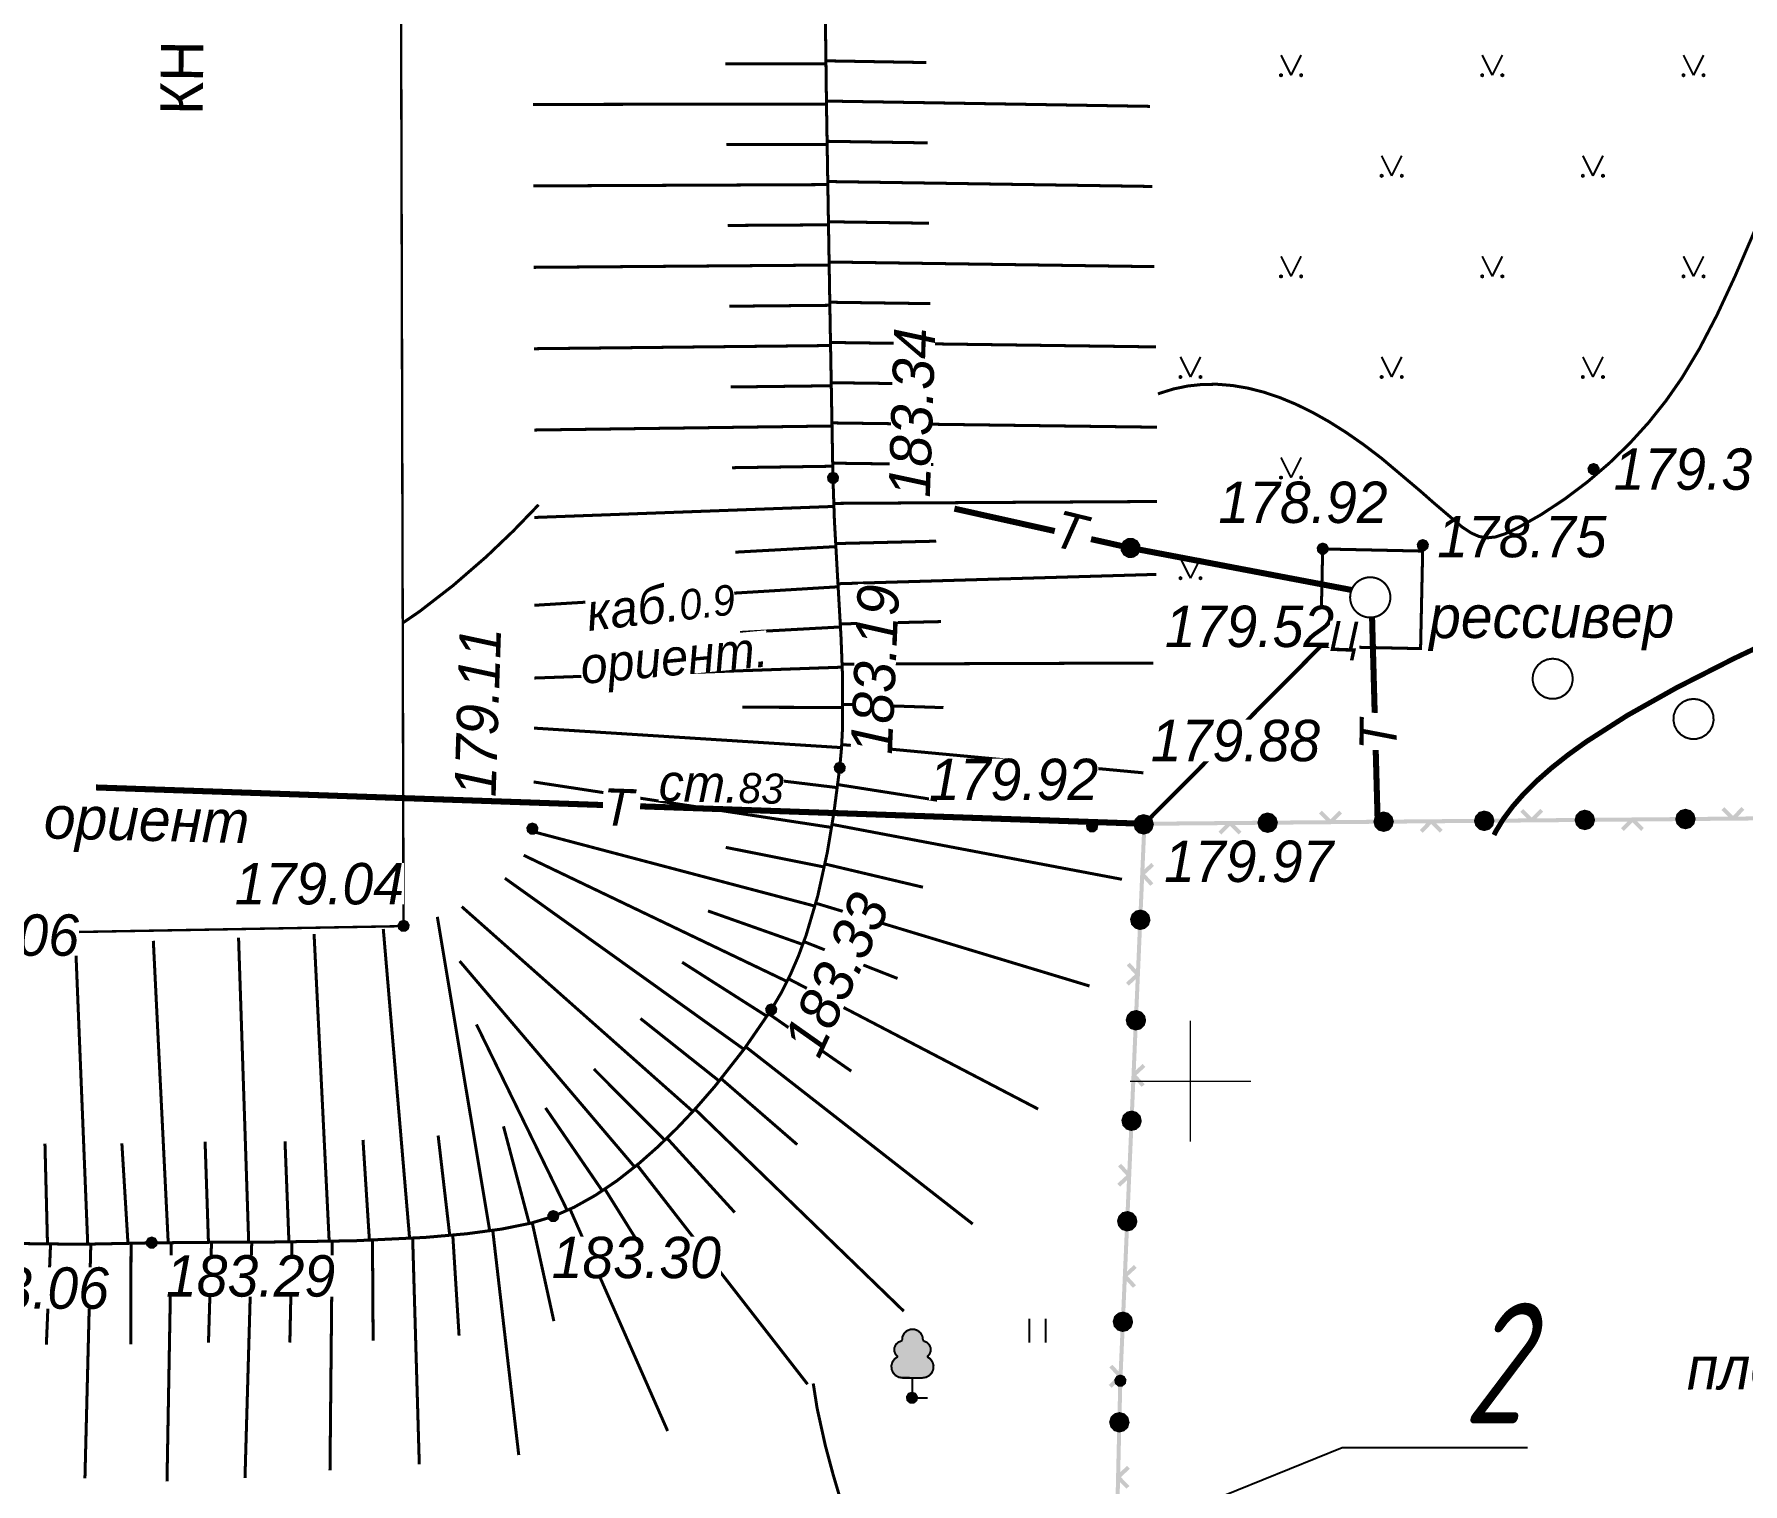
# Model space of a CAD drawing. Header units: millimetres. Extents: x 6735 to 13224, y -12144 to -9633.
# Drawn here: x 11041.65 to 11084.1, y -9706.07 to -9670.05 of the extents above; entities that cross this region are included whole.
import ezdxf
from ezdxf import colors
from ezdxf.entities.mleader import LeaderData, LeaderLine
from ezdxf.math import Vec2, Vec3

# ---------------------------------------------------------------- set-up
doc = ezdxf.new("R2010")
doc.units = ezdxf.units.MM
doc.linetypes.add('Cплошная', pattern=[0])
doc.linetypes.add('Cплошная_0.50', pattern=[0])
doc.layers.add('Линия выноска', color=137, linetype='Continuous', lineweight=25)
doc.layers.add('Строительный', color=251, linetype='Continuous', lineweight=13)
doc.styles.add('Simplex', font='simplex.shx', dxfattribs={"width": 0.7, "oblique": 15})
doc.styles.get("Standard").update_dxf_attribs({"font": 'arial.ttf'})
doc.linetypes.add('КОНТУР', pattern='A,0,-0.5,[133,ltypeshp.shx,S=0.05,R=0,X=-0.5,Y=0],-0.5', length=1)

# ---------------------------------------------------------------- blocks, each defined once
blk = doc.blocks.new('2011 - 401 трава')
at = {"color": 7, "linetype": 'Continuous', "lineweight": 0, "const_width": 0.1, "flags": 128}
for points in [[(0, 0), (0, 1.2)], [(0.8, 0), (0.8, 1.2)]]:
    blk.add_lwpolyline(points, dxfattribs=at)
blk = doc.blocks.new('118 - 330 отм высот')
blk.add_hatch(color=7).paths.add_polyline_path([(0.098, 0.12), (0.002, 0.155), (-0.095, 0.121), (-0.146, 0.032), (-0.129, -0.069), (-0.05, -0.135), (0.052, -0.136), (0.131, -0.07), (0.149, 0.031)])
at = {"color": 7, "linetype": 'Continuous', "lineweight": 0, "const_width": 0.01, "flags": 128}
blk.add_lwpolyline([(0.098, 0.12), (0.002, 0.155), (-0.095, 0.121), (-0.146, 0.032), (-0.129, -0.069), (-0.05, -0.135), (0.052, -0.136), (0.131, -0.07), (0.149, 0.031), (0.098, 0.12)], close=True, dxfattribs=at)
blk = doc.blocks.new('2004 - 372 лес сажен d-2.0')
at = {"color": 7, "linetype": 'Continuous', "lineweight": 0, "const_width": 0.1, "flags": 128}
blk.add_lwpolyline([(0, 1), (0.269797, 0.962917), (0.519584, 0.854419), (0.730836, 0.682553), (0.887885, 0.460065), (0.979084, 0.203456), (0.997669, -0.068242), (0.942261, -0.33488), (0.81697, -0.57668), (0.631088, -0.775711), (0.398401, -0.917211), (0.136167, -0.990686), (-0.136167, -0.990686), (-0.398401, -0.917211), (-0.631088, -0.775711), (-0.81697, -0.57668), (-0.942261, -0.33488), (-0.997669, -0.068242), (-0.979084, 0.203456), (-0.887885, 0.460065), (-0.730836, 0.682553), (-0.519584, 0.854419), (-0.269797, 0.962917), (0, 1)], close=True, dxfattribs=at)
blk = doc.blocks.new('2014 - 416 газон')
at = {"color": 7, "linetype": 'Continuous', "lineweight": 0, "const_width": 0.1, "flags": 128}
for points in [[(-0.5, 1), (0, 0)], [(0, 0), (0.5, 1)]]:
    blk.add_lwpolyline(points, dxfattribs=at)
for points in [[(-0.5, 0.05), (-0.456699, 0.025), (-0.456699, -0.025), (-0.5, -0.05), (-0.543301, -0.025), (-0.543301, 0.025), (-0.5, 0.05)], [(0.5, 0.05), (0.543301, 0.025), (0.543301, -0.025), (0.5, -0.05), (0.456699, -0.025), (0.456699, 0.025), (0.5, 0.05)]]:
    blk.add_lwpolyline(points, close=True, dxfattribs=at)
blk = doc.blocks.new('22 - 107.1.1 столбы метал d-1.0')
blk.add_hatch(color=7).paths.add_polyline_path([(-0.00002, 0.5), (-0.25, 0.43302), (-0.43302, 0.25002), (-0.5, 0.00002), (-0.43302, -0.24998), (-0.25002, -0.433), (-0.00002, -0.5), (0.24998, -0.433), (0.433, -0.25), (0.5, 0), (0.433, 0.25), (0.25, 0.43302)])
at = {"color": 7, "linetype": 'Continuous', "lineweight": 0, "const_width": 0.02, "flags": 128}
blk.add_lwpolyline([(0, 0.5), (-0.25, 0.433013), (-0.433013, 0.25), (-0.5, 0), (-0.433013, -0.25), (-0.25, -0.433013), (0, -0.5), (0.25, -0.433013), (0.433013, -0.25), (0.5, 0), (0.433013, 0.25), (0.25, 0.433013), (0, 0.5)], close=True, dxfattribs=at)
blk = doc.blocks.new('104 - 388.1 дер лист')
at = {"true_color": 0xffffff}
h = blk.add_hatch(color=7, dxfattribs=at)
h.dxf.hatch_style = 1
h.paths.add_polyline_path([(0.993, 1.793), (0.885, 1.943), (0.732, 2.049), (0.841, 2.164), (0.903, 2.324), (0.9, 2.495), (0.83, 2.652), (0.706, 2.771), (0.546, 2.833), (0.52, 2.882), (0.492, 3.067), (0.401, 3.231), (0.257, 3.352), (0.08, 3.414), (-0.107, 3.409), (-0.281, 3.338), (-0.418, 3.21), (-0.5, 3.041), (-0.518, 2.855), (-0.546, 2.833), (-0.706, 2.771), (-0.83, 2.652), (-0.9, 2.495), (-0.903, 2.324), (-0.841, 2.164), (-0.732, 2.049), (-0.885, 1.943), (-0.993, 1.793), (-1.046, 1.616), (-1.037, 1.431), (-0.967, 1.26), (-0.844, 1.121), (-0.682, 1.031), (-0.5, 1), (-0.45, 1), (0.45, 1), (0.5, 1), (0.682, 1.031), (0.844, 1.121), (0.967, 1.26), (1.037, 1.431), (1.046, 1.616)])
at = {"color": 7, "linetype": 'Continuous', "lineweight": 0, "const_width": 0.1, "flags": 128}
for points in [[(-0.518, 2.855), (-0.5, 3.041), (-0.418, 3.21), (-0.281, 3.338), (-0.107, 3.409), (0.08, 3.414), (0.257, 3.352), (0.401, 3.231), (0.492, 3.067), (0.52, 2.882)], [(-0.722, 2.04), (-0.841, 2.164), (-0.903, 2.324), (-0.9, 2.495), (-0.83, 2.652), (-0.706, 2.771), (-0.546, 2.833)], [(-0.518, 2.855), (-0.546, 2.833)], [(0.52, 2.882), (0.546, 2.833)], [(0.546, 2.833), (0.706, 2.771), (0.83, 2.652), (0.9, 2.495), (0.903, 2.324), (0.841, 2.164), (0.722, 2.04)], [(-0.5, 1), (-0.682, 1.031), (-0.844, 1.121), (-0.967, 1.26), (-1.037, 1.431), (-1.046, 1.616), (-0.993, 1.793), (-0.885, 1.943), (-0.732, 2.048)], [(0.732, 2.048), (0.885, 1.943), (0.993, 1.793), (1.046, 1.616), (1.037, 1.431), (0.967, 1.26), (0.844, 1.121), (0.682, 1.031), (0.5, 1)], [(-0.5, 1), (-0.45, 1)], [(-0.45, 1), (0.45, 1)], [(0, 0), (0, 1)], [(0.45, 1), (0.5, 1)], [(0.75, 0), (0, 0)]]:
    blk.add_lwpolyline(points, dxfattribs=at)
blk = doc.blocks.new('Крест')
at = {"color": 0, "linetype": 'Continuous', "lineweight": 0, "flags": 128}
for points in [[(0, -1), (0, 1)], [(-1, 0), (1, 0)]]:
    blk.add_lwpolyline(points, dxfattribs=at)
blk = doc.blocks.new('_DotBlank')
at = {"color": 0, "linetype": 'ByBlock', "lineweight": -2}
blk.add_line((-0.5, 0), (-1, 0), dxfattribs=at)
blk.add_circle((0, 0), 0.5, dxfattribs=at)
blk = doc.blocks.new('_Oblique')
at = {"color": 0, "lineweight": -2}
blk.add_line((-0.5, -0.5), (0.5, 0.5), dxfattribs=at)

msp = doc.modelspace()

# ---------------------------------------------------------------- hatches: boundary and pattern name
at = {"layer": 'Строительный'}
for points in [[(11073.97839, -9689.5777), (11074.07146, -9689.48298), (11074.14156, -9689.41164), (11074.07021, -9689.34153), (11073.89252, -9689.52237), (11073.85747, -9689.55805), (11073.64096, -9689.3453), (11073.57085, -9689.41665), (11073.73692, -9689.57982), (11072.6077, -9689.58975), (11072.60858, -9689.68977), (11073.85853, -9689.67878), (11075.03709, -9689.66842), (11076.2377, -9689.65787), (11076.14463, -9689.75259), (11076.07453, -9689.82394), (11076.14588, -9689.89404), (11076.32357, -9689.7132), (11076.35862, -9689.67753), (11076.57513, -9689.89027), (11076.64524, -9689.81892), (11076.47917, -9689.65575), (11077.60839, -9689.64583), (11077.60751, -9689.54581), (11076.35756, -9689.55679), (11075.03621, -9689.5684)], [(11078.9782, -9689.53376), (11079.07126, -9689.43904), (11079.14137, -9689.3677), (11079.07002, -9689.29759), (11078.89233, -9689.47843), (11078.85728, -9689.51411), (11078.64077, -9689.30136), (11078.57066, -9689.37271), (11078.73673, -9689.53588), (11077.60751, -9689.54581), (11077.60839, -9689.64583), (11078.85834, -9689.63484), (11080.0369, -9689.62448), (11081.23751, -9689.61393), (11081.14444, -9689.70865), (11081.07434, -9689.78), (11081.14568, -9689.8501), (11081.32337, -9689.66926), (11081.35843, -9689.63359), (11081.57494, -9689.84633), (11081.64504, -9689.77498), (11081.47898, -9689.61181), (11082.6082, -9689.60189), (11082.60732, -9689.50187), (11081.35736, -9689.51285), (11080.03602, -9689.52446)], [(11083.978, -9689.48982), (11084.07107, -9689.3951), (11084.14117, -9689.32376), (11084.06983, -9689.25365), (11083.89214, -9689.43449), (11083.85709, -9689.47017), (11083.64057, -9689.25742), (11083.57047, -9689.32877), (11083.64154, -9689.36768), (11083.79802, -9689.45335), (11083.57047, -9689.32877), (11083.73653, -9689.49194), (11082.60732, -9689.50187), (11082.6082, -9689.60189), (11083.85815, -9689.5909), (11085.0367, -9689.58054), (11086.23731, -9689.56999), (11086.14425, -9689.66471), (11086.07414, -9689.73606), (11086.14549, -9689.80616), (11086.32318, -9689.62532), (11086.35823, -9689.58965), (11086.57475, -9689.80239), (11086.64485, -9689.73104), (11086.47879, -9689.56787), (11087.608, -9689.55795), (11087.60712, -9689.45793), (11086.35717, -9689.46891), (11085.03582, -9689.48052)], [(11068.79522, -9693.18916), (11068.96658, -9693.37601), (11069.00039, -9693.41287), (11068.77668, -9693.61803), (11068.84429, -9693.69175), (11068.88684, -9693.62279), (11069.00995, -9693.42329), (11068.99469, -9693.44802), (11068.84429, -9693.69175), (11069.01587, -9693.53439), (11068.9671, -9694.66259), (11069.06703, -9694.66691), (11069.12101, -9693.41808), (11069.17191, -9692.24058), (11069.22377, -9691.04104), (11069.31352, -9691.1389), (11069.38113, -9691.21262), (11069.45484, -9691.14501), (11069.28348, -9690.95817), (11069.24968, -9690.92131), (11069.47338, -9690.71614), (11069.40577, -9690.64242), (11069.2342, -9690.79978), (11069.28296, -9689.67158), (11069.18303, -9689.66726), (11069.12905, -9690.91609), (11069.07198, -9692.23626), (11069.0263, -9693.29313), (11068.93654, -9693.19527), (11068.86894, -9693.12155)], [(11071.35775, -9689.60073), (11070.0364, -9689.61234), (11069.23256, -9689.61941), (11069.23316, -9689.68763), (11069.23344, -9689.71943), (11070.03728, -9689.71236), (11071.23789, -9689.70181), (11071.14483, -9689.79653), (11071.07472, -9689.86788), (11071.14607, -9689.93798), (11071.32376, -9689.75714), (11071.35881, -9689.72147), (11071.57533, -9689.93421), (11071.64543, -9689.86286), (11071.47937, -9689.69969), (11072.60858, -9689.68977), (11072.6077, -9689.58975)], [(11068.57929, -9698.1845), (11068.75065, -9698.37134), (11068.78445, -9698.4082), (11068.56075, -9698.61337), (11068.62835, -9698.68708), (11068.67091, -9698.61813), (11068.71538, -9698.54606), (11068.62835, -9698.68708), (11068.79993, -9698.52972), (11068.75116, -9699.65793), (11068.8511, -9699.66225), (11068.90508, -9698.41342), (11068.95598, -9697.23591), (11069.00783, -9696.03638), (11069.09758, -9696.13424), (11069.16519, -9696.20796), (11069.23891, -9696.14035), (11069.06755, -9695.9535), (11069.03374, -9695.91664), (11069.25745, -9695.71148), (11069.18984, -9695.63776), (11069.01826, -9695.79512), (11069.06703, -9694.66691), (11068.9671, -9694.66259), (11068.91311, -9695.91143), (11068.85605, -9697.23159), (11068.81036, -9698.28847), (11068.72061, -9698.1906), (11068.653, -9698.11689)], [(11068.58446, -9703.51466), (11068.51824, -9703.51312), (11068.45444, -9703.51163), (11068.34672, -9703.61445), (11068.41578, -9703.68681), (11068.58419, -9703.52606), (11068.55791, -9704.65502), (11068.65791, -9704.65734), (11068.68445, -9703.51749), (11068.68915, -9703.40875), (11068.74005, -9702.23125), (11068.7919, -9701.03171), (11068.88165, -9701.12957), (11068.94926, -9701.20329), (11069.02297, -9701.13568), (11068.85161, -9700.94884), (11068.81781, -9700.91198), (11069.04151, -9700.70681), (11068.97391, -9700.63309), (11068.93135, -9700.70205), (11068.80825, -9700.90155), (11068.8235, -9700.87683), (11068.97391, -9700.63309), (11068.80233, -9700.79045), (11068.8511, -9699.66225), (11068.75116, -9699.65793), (11068.69718, -9700.90676), (11068.64011, -9702.22693), (11068.59443, -9703.2838), (11068.50468, -9703.18594), (11068.43707, -9703.11222), (11068.36335, -9703.17983), (11068.53471, -9703.36668), (11068.56852, -9703.40354), (11068.45456, -9703.50805), (11068.51832, -9703.5108), (11068.57808, -9703.41396), (11068.56282, -9703.43869), (11068.51832, -9703.5108), (11068.58449, -9703.51366), (11068.5917, -9703.51398), (11068.59589, -9703.51416), (11068.63446, -9703.51582), (11068.59321, -9703.51486)], [(11068.24035, -9708.18394), (11068.4154, -9708.36734), (11068.44993, -9708.40352), (11068.23036, -9708.6131), (11068.29942, -9708.68546), (11068.46783, -9708.52471), (11068.44155, -9709.65366), (11068.54155, -9709.65599), (11068.57064, -9708.40633), (11068.59807, -9707.22805), (11068.62601, -9706.02771), (11068.71769, -9706.12377), (11068.78676, -9706.19612), (11068.85911, -9706.12706), (11068.68406, -9705.94366), (11068.64953, -9705.90749), (11068.8691, -9705.6979), (11068.80004, -9705.62555), (11068.63163, -9705.7863), (11068.65791, -9704.65734), (11068.55791, -9704.65502), (11068.52882, -9705.90468), (11068.49807, -9707.22572), (11068.47345, -9708.28329), (11068.38177, -9708.18724), (11068.3127, -9708.11488)]]:
    msp.add_hatch(color=7, dxfattribs=at).paths.add_polyline_path(points)

# ---------------------------------------------------------------- linework, layer by layer
at = {"layer": 'Строительный', "color": 7, "linetype": 'Cплошная_0.50', "lineweight": 0, "flags": 128}
for points, const_width in [([(11050.73304, -9658.35746), (11050.82347, -9692.21259), (11038.05361, -9692.44245)], 0.06), ([(11061.26381, -9658.35746), (11061.26033, -9659.15381), (11061.25469, -9663.09889), (11061.27225, -9667.0438), (11061.33471, -9671.90201), (11061.42448, -9677.24931), (11061.48247, -9680.43933), (11061.49424, -9681.07908), (11061.52972, -9682.12525), (11061.60989, -9683.56049), (11061.61623, -9683.66459), (11061.69539, -9685.05141), (11061.73333, -9686.04174), (11061.73253, -9687.27132), (11061.70585, -9687.80125), (11061.66126, -9688.28478), (11061.51535, -9689.40734), (11061.35447, -9690.37508), (11061.1145, -9691.46723), (11060.82773, -9692.43742), (11060.63779, -9692.95161), (11060.42995, -9693.43151), (11060.20371, -9693.87828), (11059.95869, -9694.29265), (11059.29912, -9695.25136), (11058.56142, -9696.19242), (11058.09512, -9696.72932), (11057.62346, -9697.23006), (11057.15115, -9697.68965), (11056.68122, -9698.10518), (11056.12972, -9698.53834), (11055.58802, -9698.90397), (11055.05844, -9699.2005), (11054.54262, -9699.42704), (11053.97647, -9699.59805), (11053.25952, -9699.74177), (11052.39091, -9699.85838), (11051.36764, -9699.9483), (11049.61723, -9700.0318), (11047.4375, -9700.06556), (11046.31597, -9700.06766), (11044.5655, -9700.08437), (11042.82593, -9700.11919), (11041.08473, -9700.09911), (11039.3427, -9700.05157)], 0.075), ([(11061.26381, -9658.35746), (11061.26033, -9659.15381), (11061.25469, -9663.09889), (11061.27225, -9667.0438), (11061.33471, -9671.90201), (11061.42448, -9677.24931), (11061.48247, -9680.43933), (11061.49424, -9681.07908), (11061.52972, -9682.12525), (11061.60989, -9683.56049), (11061.61623, -9683.66459), (11061.69539, -9685.05141), (11061.73333, -9686.04174), (11061.73253, -9687.27132), (11061.70585, -9687.80125), (11061.66126, -9688.28478), (11061.51535, -9689.40734), (11061.35447, -9690.37508), (11061.1145, -9691.46723), (11060.82773, -9692.43742), (11060.63779, -9692.95161), (11060.42995, -9693.43151), (11060.20371, -9693.87828), (11059.95869, -9694.29265), (11059.29912, -9695.25136), (11058.56142, -9696.19242), (11058.09512, -9696.72932), (11057.62346, -9697.23006), (11057.15115, -9697.68965), (11056.68122, -9698.10518), (11056.12972, -9698.53834), (11055.58802, -9698.90397), (11055.05844, -9699.2005), (11054.54262, -9699.42704), (11053.97647, -9699.59805), (11053.25952, -9699.74177), (11052.39091, -9699.85838), (11051.36764, -9699.9483), (11049.61723, -9700.0318), (11047.4375, -9700.06556), (11046.31597, -9700.06766), (11044.5655, -9700.08437), (11042.82593, -9700.11919), (11041.08473, -9700.09911), (11039.3509, -9700.05182)], 0.075), ([(11069.233, -9689.66942), (11043.1832, -9688.7665)], 0.15)]:
    msp.add_lwpolyline(points, dxfattribs=dict(at, const_width=const_width))
at = {"layer": 'Строительный', "color": 7, "linetype": 'Cплошная', "lineweight": 0, "const_width": 0.075, "flags": 128}
for points in [[(11061.3179, -9670.78447), (11058.8179, -9670.78187)], [(11061.31679, -9670.70827), (11063.81642, -9670.75119)], [(11061.3329, -9671.78436), (11054.04379, -9671.7911)], [(11061.33173, -9671.70816), (11069.36917, -9671.83977)], [(11061.34859, -9672.78424), (11058.8486, -9672.79111)], [(11061.34737, -9672.70804), (11063.84706, -9672.74735)], [(11061.36484, -9673.78411), (11054.05178, -9673.81681)], [(11061.36359, -9673.70791), (11069.43034, -9673.83039)], [(11061.38158, -9674.78397), (11058.88162, -9674.79926)], [(11061.38028, -9674.70777), (11063.88001, -9674.74456)], [(11061.39872, -9675.78382), (11054.05905, -9675.84036)], [(11061.3974, -9675.70762), (11069.48199, -9675.82337)], [(11061.41487, -9676.70747), (11063.91463, -9676.74238)], [(11061.41622, -9676.78367), (11058.91633, -9676.80676)], [(11061.43403, -9677.78351), (11054.06542, -9677.86258)], [(11061.43266, -9677.70731), (11069.52144, -9677.81777)], [(11061.4521, -9678.78334), (11058.95229, -9678.81379)], [(11061.45072, -9678.70715), (11063.95049, -9678.74063)], [(11061.46899, -9679.70698), (11069.54502, -9679.81349)], [(11061.47039, -9679.78318), (11054.07061, -9679.88354)], [(11061.4888, -9680.78301), (11058.98908, -9680.81999)], [(11061.4874, -9680.70681), (11063.98718, -9680.73962)], [(11061.51497, -9681.78264), (11054.07438, -9682.05658)], [(11061.51205, -9681.70649), (11069.54797, -9681.65976)], [(11061.55953, -9682.70535), (11064.05882, -9682.6456)], [(11061.56379, -9682.78144), (11059.06757, -9682.91896)], [(11061.61861, -9683.7036), (11069.52657, -9683.47136)], [(11061.62324, -9683.77967), (11054.07534, -9684.23896)], [(11061.68132, -9684.77798), (11059.18505, -9684.9145)], [(11061.67722, -9684.70188), (11064.17656, -9684.64449)], [(11061.72309, -9685.70081), (11069.45147, -9685.6736)], [(11061.72567, -9685.77697), (11054.07262, -9686.04709)], [(11061.74138, -9686.77679), (11059.24138, -9686.77378)], [(11061.74161, -9686.70058), (11064.24028, -9686.78212)], [(11061.7076, -9687.77605), (11054.06751, -9687.29156)], [(11061.71256, -9687.70001), (11069.20809, -9688.40296)], [(11061.46124, -9689.76029), (11054.05588, -9688.62905)], [(11061.6023, -9688.77033), (11059.12043, -9688.46979)], [(11061.61184, -9688.69472), (11064.08148, -9689.0832)], [(11061.04855, -9691.71623), (11054.01731, -9689.85832)], [(11061.47318, -9689.68502), (11068.67569, -9691.0497)], [(11061.28146, -9690.7439), (11058.82971, -9690.25507)], [(11060.35434, -9693.58865), (11053.81039, -9690.45206)], [(11061.29683, -9690.66926), (11063.72956, -9691.24533)], [(11059.28243, -9695.27403), (11053.34121, -9691.02215)], [(11052.96531, -9699.78672), (11051.66335, -9691.98151)], [(11058.01363, -9696.81883), (11052.26936, -9691.72812)], [(11060.74594, -9692.66905), (11058.38905, -9691.83534)], [(11061.06853, -9691.64269), (11067.86955, -9693.70097)], [(11048.9761, -9700.04774), (11048.60066, -9692.40975)], [(11050.9746, -9699.9734), (11050.32052, -9692.28184)], [(11042.97686, -9700.11874), (11042.67362, -9692.6398)], [(11044.97625, -9700.07369), (11044.60645, -9692.57805)], [(11046.97623, -9700.06704), (11046.72416, -9692.49927)], [(11060.77187, -9692.59739), (11063.09812, -9693.51313)], [(11056.56827, -9698.19875), (11052.21747, -9693.08093)], [(11059.85431, -9694.45384), (11057.74606, -9693.11023)], [(11060.38779, -9693.52018), (11066.59337, -9696.75917)], [(11058.6684, -9696.06317), (11056.71094, -9694.50806)], [(11059.89597, -9694.39003), (11061.94905, -9695.81652)], [(11054.89226, -9699.28043), (11052.63539, -9694.65622)], [(11059.32755, -9695.21261), (11064.96735, -9699.61636)], [(11057.31545, -9697.53452), (11055.55216, -9695.76229)], [(11058.71661, -9696.00415), (11060.60552, -9697.64185)], [(11055.76383, -9698.79201), (11054.35091, -9696.72957)], [(11058.065, -9696.76254), (11063.25417, -9701.78239)], [(11045.97623, -9700.06785), (11045.8926, -9697.56925)], [(11047.97621, -9700.06196), (11047.87864, -9697.56387)], [(11049.97571, -9700.02), (11049.81621, -9697.52509)], [(11051.97187, -9699.90013), (11051.68311, -9697.41686)], [(11053.94827, -9699.60491), (11053.3072, -9697.1885)], [(11057.3703, -9697.48161), (11059.05399, -9699.32962)], [(11041.97688, -9700.11456), (11041.91332, -9697.61536)], [(11043.97673, -9700.10401), (11043.8247, -9697.60864)], [(11056.62711, -9698.15031), (11060.86308, -9703.5982)], [(11055.82737, -9698.74994), (11057.15156, -9700.87044)], [(11054.96124, -9699.24804), (11057.38653, -9704.75993)], [(11054.02226, -9699.58665), (11054.5588, -9702.0284)], [(11042.05309, -9700.11542), (11041.94865, -9702.61324)], [(11043.05307, -9700.11835), (11042.90701, -9705.93491)], [(11044.05292, -9700.10196), (11044.04494, -9702.60195)], [(11045.05245, -9700.0726), (11044.94622, -9706.01062)], [(11046.05244, -9700.06779), (11045.97669, -9702.56664)], [(11047.05243, -9700.06688), (11046.88433, -9705.92569)], [(11048.05242, -9700.06125), (11047.99891, -9702.56068)], [(11049.0523, -9700.04616), (11048.99643, -9705.73959)], [(11050.05187, -9700.01719), (11050.06812, -9702.51713)], [(11051.05068, -9699.96888), (11051.2152, -9705.58737)], [(11052.04776, -9699.89313), (11052.20365, -9702.38826)], [(11053.04074, -9699.77581), (11053.6867, -9705.35846)]]:
    msp.add_lwpolyline(points, dxfattribs=at)
at = {"layer": 'Строительный', "color": 7, "linetype": 'Continuous', "lineweight": 0, "const_width": 0.15, "flags": 128}
for points in [[(11074.37412, -9683.85735), (11068.88911, -9682.81431), (11064.51156, -9681.83767)], [(11074.88982, -9684.5353), (11075.02883, -9689.60976)]]:
    msp.add_lwpolyline(points, dxfattribs=at)
at = {"layer": 'Строительный', "color": 7, "linetype": 'Cплошная_0.50', "lineweight": 0, "const_width": 0.075, "flags": 128}
msp.add_lwpolyline([(11073.6107, -9685.26258), (11073.66263, -9682.83898), (11076.1471, -9682.89221), (11076.09517, -9685.31581), (11073.6107, -9685.26258)], close=True, dxfattribs=at)
at = {"layer": 'Строительный', "color": 7, "linetype": 'Cплошная_0.50', "lineweight": 0, "const_width": 0.05, "flags": 128}
msp.add_lwpolyline([(11074.37073, -9684.20177, 1), (11075.31864, -9683.88335, 1), (11074.37073, -9684.20177)], format="xyb", close=True, dxfattribs=at)
at = {"layer": 'Строительный', "color": 7, "linetype": 'КОНТУР', "lineweight": 0, "ltscale": 2, "const_width": 0.1, "flags": 128}
msp.add_lwpolyline([(11073.6107, -9685.26258), (11073.02776, -9685.8494), (11072.15147, -9686.73153), (11071.05715, -9687.83313), (11070.69223, -9688.20047), (11069.233, -9689.66942)], dxfattribs=at)
at = {"layer": 'Строительный', "color": 34, "linetype": 'Cплошная_0.50', "lineweight": 0, "true_color": 0xa55200, "const_width": 0.075, "elevation": 179.5, "flags": 128}
msp.add_lwpolyline([(11061.00396, -9703.5781), (11061.10121, -9704.1996), (11061.3044, -9705.12019), (11061.49934, -9705.84791), (11061.7534, -9706.70412), (11062.53499, -9709.11708), (11063.01593, -9710.57996), (11063.50441, -9712.14881), (11063.85296, -9713.40741), (11064.08405, -9714.43726), (11064.15698, -9714.87338), (11064.20204, -9715.25987), (11064.22026, -9715.62304), (11064.20929, -9715.95105), (11064.16909, -9716.24536), (11064.09943, -9716.50767), (11064.0002, -9716.73903), (11063.87041, -9716.94226), (11063.70876, -9717.1194), (11063.51277, -9717.27321), (11063.20965, -9717.44054), (11062.63489, -9717.68752), (11060.91092, -9718.43705)], dxfattribs=at)

# ---------------------------------------------------------------- block references
at = {"layer": 'Строительный', "color": 7, "xscale": 0.5, "yscale": 0.5}
for name, p in [('2014 - 416 газон', (11072.87739, -9671.06555)), ('2014 - 416 газон', (11077.87739, -9671.06555)), ('2014 - 416 газон', (11082.87739, -9671.06555)), ('2014 - 416 газон', (11075.37739, -9673.56555)), ('2014 - 416 газон', (11080.37739, -9673.56555)), ('2014 - 416 газон', (11072.87739, -9676.06555)), ('2014 - 416 газон', (11077.87739, -9676.06555)), ('2014 - 416 газон', (11082.87739, -9676.06555)), ('2014 - 416 газон', (11070.37739, -9678.56555)), ('2014 - 416 газон', (11075.37739, -9678.56555)), ('2014 - 416 газон', (11080.37739, -9678.56555)), ('2014 - 416 газон', (11072.87739, -9681.06555)), ('2014 - 416 газон', (11070.37739, -9683.56555)), ('2004 - 372 лес сажен d-2.0', (11079.37739, -9686.06555)), ('2004 - 372 лес сажен d-2.0', (11082.87739, -9687.06555)), ('2011 - 401 трава', (11066.37739, -9702.56555))]:
    msp.add_blockref(name, p, dxfattribs=at)
at = {"layer": 'Строительный', "color": 7}
for p in [(11061.49424, -9681.07908, 183.339), (11080.39207, -9680.86181, 179.35), (11068.88911, -9682.81431, 179.52), (11076.1501, -9682.75191, 178.75), (11073.66263, -9682.83898, 178.92), (11061.66126, -9688.28478, 183.19), (11054.02392, -9689.79636, 179.107), (11067.93137, -9689.7403, 179.92), (11069.233, -9689.66942, 179.97), (11050.82347, -9692.21259, 179.038), (11059.95869, -9694.29265, 183.332), (11054.54262, -9699.42704, 183.297), (11044.5655, -9700.08437, 183.291), (11068.63446, -9703.51582, 180.05), (11063.45625, -9703.9397, 179.62)]:
    msp.add_blockref('118 - 330 отм высот', p, dxfattribs=at)
for name, p, xscale, yscale, rotation in [('22 - 107.1.1 столбы метал d-1.0', (11068.88911, -9682.81431), 0.4999999999998408, 0.4999999999998408, 346.6283499999836), ('22 - 107.1.1 столбы метал d-1.0', (11069.21358, -9689.68358), 0.4999999999999765, 0.4999999999999765, 90.50352600001087), ('22 - 107.1.1 столбы метал d-1.0', (11072.29518, -9689.64251), 0.4999999999999765, 0.4999999999999765, 90.50352600001087), ('22 - 107.1.1 столбы метал d-1.0', (11075.17701, -9689.61718), 0.4999999999999765, 0.4999999999999765, 90.50352600001087), ('22 - 107.1.1 столбы метал d-1.0', (11077.67682, -9689.59521), 0.4999999999999765, 0.4999999999999765, 90.50352600001087), ('22 - 107.1.1 столбы метал d-1.0', (11080.17662, -9689.57324), 0.4999999999999765, 0.4999999999999765, 90.50352600001087), ('22 - 107.1.1 столбы метал d-1.0', (11082.67643, -9689.55127), 0.4999999999999765, 0.4999999999999765, 90.50352600001087), ('22 - 107.1.1 столбы метал d-1.0', (11069.12989, -9692.05467), 0.4999999999998579, 0.4999999999998579, 357.5248060000054), ('22 - 107.1.1 столбы метал d-1.0', (11069.02193, -9694.55224), 0.4999999999998579, 0.4999999999998579, 357.5248060000054), ('22 - 107.1.1 столбы метал d-1.0', (11068.91397, -9697.0498), 0.4999999999998579, 0.4999999999998579, 357.5248060000054), ('22 - 107.1.1 столбы метал d-1.0', (11068.806, -9699.54737), 0.4999999999998579, 0.4999999999998579, 357.5248060000054), ('22 - 107.1.1 столбы метал d-1.0', (11068.69804, -9702.04494), 0.4999999999998579, 0.4999999999998579, 357.5248060000054), ('104 - 388.1 дер лист', (11063.46853, -9703.93871), 0.4999999999998409, 0.4999999999998409, 359.9155129966363), ('22 - 107.1.1 столбы метал d-1.0', (11068.61054, -9704.54319), 0.5000000000002053, 0.5000000000002053, 358.6664729999952)]:
    msp.add_blockref(name, p, dxfattribs=dict(at, xscale=xscale, yscale=yscale, rotation=rotation))
at = {"layer": 'Строительный', "color": 136, "true_color": 0x008080, "xscale": 1.5, "yscale": 1.5}
msp.add_blockref('Крест', (11070.37739, -9696.06555), dxfattribs=at)

# ---------------------------------------------------------------- texts
at = {"layer": 'Строительный', "color": 7, "insert": (11080.89207, -9680.86181), "char_height": 1.028706, "attachment_point": 4, "bg_fill": 3, "box_fill_scale": 1, "bg_fill_color": 256, "bg_fill_transparency": 4462}
msp.add_mtext('{\\fD431|c1|b0|i1;\\l\\C0;179.35}', dxfattribs=at)
at = {"layer": 'Строительный', "color": 7, "insert": (11082.70983, -9702.67092), "char_height": 1.057968, "attachment_point": 1, "rotation": 0.255345, "bg_fill": 3, "box_fill_scale": 1, "bg_fill_color": 256, "bg_fill_transparency": 0}
msp.add_mtext('{\\fBm431|c1|b0|i1;\\l\\C0;площадка под оборудование}', dxfattribs=at)

# ---------------------------------------------------------------- leaders
at = {"layer": 'Линия выноска'}
ml = msp.add_multileader_mtext('Standard', dxfattribs=at)
ml.set_content('2', color=2, style='Simplex')
ml.set_leader_properties()
ml.set_arrow_properties(name='DOTBLANK')
ml.build(insert=Vec2(0, 0))
ml.multileader.update_dxf_attribs({"text_left_attachment_type": 6, "text_right_attachment_type": 6, "dogleg_length": 1, "arrow_head_size": 1.5})
ctx = ml.context
ctx.base_point, ctx.char_height, ctx.arrow_head_size, ctx.plane_origin = Vec3(11075.14516, -9705.17289), 3, 1.5, Vec3(10992.98442, -9704.17289)
ctx.left_attachment, ctx.right_attachment = 6, 6
notes = []
notes.append((ctx, [(1, (1, 1, 0), (11074.14516, -9705.17289), (1, 0), 1, [(0, [(11065.8262, -9708.53205)], 0, [])])]))
ctx.mtext.insert, ctx.mtext.flow_direction = Vec3(11077.14516, -9701.57289), 5
ml = msp.add_multileader_mtext('Standard', dxfattribs=at)
ml.set_content('Муфта 1КСТП 4х150', color=2, style='Simplex')
ml.set_leader_properties()
ml.set_arrow_properties(name='OBLIQUE')
ml.build(insert=Vec2(0, 0))
ml.multileader.update_dxf_attribs({"text_left_attachment_type": 6, "text_right_attachment_type": 6, "dogleg_length": 1, "arrow_head_size": 1})
ctx = ml.context
ctx.base_point, ctx.char_height, ctx.arrow_head_size, ctx.plane_origin = Vec3(11075.59851, -9709.0493), 3, 1, Vec3(11095.87743, -9722.55921)
ctx.left_attachment, ctx.right_attachment, ctx.text_align_type = 6, 6, 2
notes.append((ctx, [(1, (1, 1, 0), (11112.94924, -9709.0493), (-1, 0), 1, [(0, [(11121.48762, -9712.16083)], 0, [])])]))
ctx.mtext.insert, ctx.mtext.alignment, ctx.mtext.flow_direction = Vec3(11109.94924, -9705.0493), 3, 5
for ctx, leaders in notes:
    for number, flags, end, landing, length, lines in leaders:
        leader = LeaderData()
        leader.index, (leader.has_last_leader_line, leader.has_dogleg_vector, leader.attachment_direction) = number, flags
        leader.last_leader_point, leader.dogleg_vector, leader.dogleg_length = Vec3(end), Vec3(landing), length
        for number, points, colour, breaks in lines:
            line = LeaderLine()
            line.index, line.vertices, line.color, line.breaks = number, Vec3.list(points), colors.encode_raw_color(colour), breaks
            leader.lines.append(line)
        ctx.leaders.append(leader)

# ---------------------------------------------------------------- next in the draw order: texts
at = {"layer": 'Строительный', "color": 7, "bg_fill": 3, "box_fill_scale": 1, "bg_fill_color": 256}
for s, insert, char_height, attachment_point, rotation, bg_fill_transparency in [('{\\fP131|c1|b0|i0;\\l\\C0;КН}', (11044.77588, -9672.04507), 1.057776, 1, 89.381148, 4267372), ('{\\fD431|c1|b0|i1;\\l\\C0;183.34}', (11063.39445, -9681.5517), 1.028706, 4, 88.086917, 4264827), ('{\\fBm431|c1|b0|i1;\\l\\C0;Т}', (11066.91694, -9682.75745), 0.922597, 7, 346.29981, 0), ('{\\fBm431|b0|i1|c204|p18;\\H0.87205x;\\C0;каб\\fBm431|b0|i1|c0|p18;.\\H0.81292x;0.9}', (11055.31932, -9683.96252), 1.057968, 1, 6.512042, 0), ('{\\fD431|c1|b0|i1;\\l\\C0;183.19}', (11062.45077, -9687.93421), 1.028706, 4, 87.486694, 4266047), ('{\\fBm431|b0|i1|c204|p18;\\C0;рес\\fBm431|b0|i1|c0|p18;с\\fBm431|b0|i1|c204|p18;ивер}', (11076.30719, -9683.99772), 1.057968, 1, 0.14858, 0), ('{\\fD431|c1|b0|i1;\\l\\C0;179.11}', (11052.60452, -9688.99491), 1.028706, 4, 88.1245, 4264617), ('{\\fBm431|c1|b0|i1;\\l\\C0;Т}', (11075.49642, -9687.84123), 0.922597, 7, 89.317903, 0), ('{\\fBm431|b0|i1|c204|p18;\\H0.87205x;\\C0;ст.\\H0.81292x;83}', (11057.18111, -9688.18024), 1.057968, 1, 358.646508, 0), ('{\\fBm431|c1|b0|i1;\\l\\C0;ориент}', (11041.90299, -9688.97417), 1.057968, 1, 358.646508, 0), ('{\\fBm431|c1|b0|i1;\\l\\C0;Т}', (11055.76342, -9689.70514), 0.922597, 7, 358.014854, 0), ('{\\fD431|c1|b0|i1;\\l\\C0;183.33}', (11060.68947, -9695.32285), 1.028706, 4, 64.981486, 4266022)]:
    msp.add_mtext(s, dxfattribs=dict(at, insert=insert, char_height=char_height, attachment_point=attachment_point, rotation=rotation, bg_fill_transparency=bg_fill_transparency))
at = {"layer": 'Строительный', "color": 7, "char_height": 1.028706, "attachment_point": 4, "bg_fill": 3, "box_fill_scale": 1, "bg_fill_color": 256}
for s, insert, bg_fill_transparency in [('{\\fD431|c1|b0|i1;\\l\\C0;178.92}', (11071.06928, -9681.68682), 15601990), ('{\\fD431|c1|b0|i1;\\l\\C0;178.75}', (11076.50855, -9682.53892), 15602020), ('{\\fD431|c1|b0|i1;\\l\\C0;179.52}', (11069.74056, -9684.76981), 4432), ('{\\fD431|c1|b0|i1;\\l\\C0;179.88}', (11069.39039, -9687.60705), 4427), ('{\\fD431|c1|b0|i1;\\l\\C0;179.92}', (11063.87878, -9688.5742), 7409975), ('{\\fD431|c1|b0|i1;\\l\\C0;179.97}', (11069.72134, -9690.60856), 4412), ('{\\fD431|c1|b0|i1;\\l\\C0;179.04}', (11046.62764, -9691.16552), 4265607), ('{\\fD431|c1|b0|i1;\\l\\C0;179.06}', (11038.55361, -9692.44245), 4263002), ('{\\fD431|c1|b0|i1;\\l\\C0;183.30}', (11054.50384, -9700.45448), 4264522), ('{\\fD431|c1|b0|i1;\\l\\C0;183.29}', (11044.91915, -9700.91278), 4265352), ('{\\fD431|c1|b0|i1;\\l\\C0;183.06}', (11039.29684, -9701.21472), 4263237)]:
    msp.add_mtext(s, dxfattribs=dict(at, insert=insert, bg_fill_transparency=bg_fill_transparency))

# ---------------------------------------------------------------- next in the draw order: linework, layer by layer
at = {"layer": 'Строительный', "color": 34, "linetype": 'Cплошная_0.50', "lineweight": 0, "true_color": 0xa55200, "flags": 128}
for points, const_width, elevation in [([(11090.78749, -9670.46072), (11090.43503, -9670.48524), (11089.33113, -9670.52632), (11089.25569, -9670.52855), (11088.43057, -9670.56222), (11087.8778, -9670.61657), (11087.41637, -9670.7095), (11087.02236, -9670.84856), (11086.65692, -9671.05232), (11086.32407, -9671.32421), (11086.01208, -9671.67388), (11085.71224, -9672.11118), (11085.46883, -9672.54283), (11085.2035, -9673.07896), (11084.49633, -9674.69692), (11083.91711, -9676.04319), (11083.46167, -9677.02204), (11083.02079, -9677.86829), (11082.5879, -9678.59004), (11082.19427, -9679.15473), (11081.7617, -9679.69688), (11081.29159, -9680.21475), (11080.78626, -9680.70577), (11080.24391, -9681.17083), (11079.67507, -9681.60013), (11079.08791, -9681.98722), (11078.50902, -9682.3145), (11078.19435, -9682.46274), (11077.9543, -9682.54109), (11077.74732, -9682.56299), (11077.55169, -9682.53017), (11077.35365, -9682.4431), (11077.12445, -9682.29159), (11076.37845, -9681.65594), (11076.10471, -9681.4127), (11075.12548, -9680.58582), (11074.68253, -9680.24878), (11074.25261, -9679.94853), (11073.82626, -9679.67904), (11073.40843, -9679.44404), (11072.99833, -9679.24312), (11072.59572, -9679.07616), (11072.19627, -9678.94184), (11071.80428, -9678.84213), (11071.41973, -9678.77701), (11071.04268, -9678.7465), (11070.67317, -9678.7506), (11070.31126, -9678.78931), (11069.95704, -9678.86264), (11069.61056, -9678.97055), (11069.57045, -9678.98736)], 0.075, 179.5), ([(11054.17779, -9681.74267), (11053.54819, -9682.39433), (11052.87968, -9683.03269), (11052.05814, -9683.74516), (11051.22379, -9684.39148), (11050.79231, -9684.68643)], 0.075, 179), ([(11090.78749, -9681.68793), (11090.42036, -9682.02671), (11089.78959, -9682.5183), (11089.04539, -9683.00738), (11088.18105, -9683.49556), (11087.25976, -9683.95892), (11085.82619, -9684.63773), (11083.87669, -9685.5649), (11082.45306, -9686.28963), (11081.23413, -9686.97537), (11080.21314, -9687.62906), (11079.75728, -9687.95777), (11079.3473, -9688.28229), (11078.98226, -9688.60337), (11078.66157, -9688.92153), (11078.38466, -9689.23735), (11078.15141, -9689.55101), (11077.96162, -9689.8628), (11077.92097, -9689.94885)], 0.125, 180)]:
    msp.add_lwpolyline(points, dxfattribs=dict(at, const_width=const_width, elevation=elevation))

# ---------------------------------------------------------------- next in the draw order: texts
at = {"layer": 'Строительный', "color": 7, "attachment_point": 1, "bg_fill": 3, "box_fill_scale": 1, "bg_fill_color": 256, "bg_fill_transparency": 0}
for s, insert, char_height, rotation in [('{\\fBm431|c1|b0|i1;\\l\\C0;Ц}', (11073.84972, -9684.62245), 0.75, 357.8529), ('{\\fBm431|b0|i1|c204|p18;\\C0;ориент\\fBm431|b0|i1|c0|p18;.}', (11055.1768, -9685.30125), 0.9, 5.403606)]:
    msp.add_mtext(s, dxfattribs=dict(at, insert=insert, char_height=char_height, rotation=rotation))

doc.saveas('drawing.dxf')
